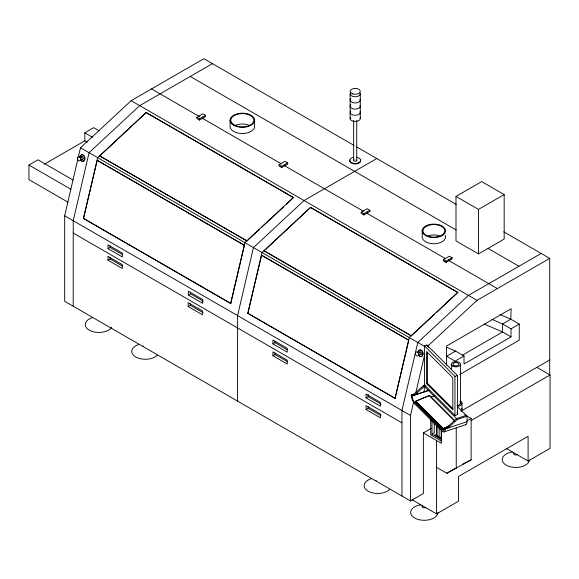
<?xml version="1.0" encoding="UTF-8"?>
<svg xmlns="http://www.w3.org/2000/svg" width="579" height="579" viewBox="0 0 579 579"><rect width="100%" height="100%" fill="white"/><g stroke="black" fill="none" stroke-linecap="round" stroke-linejoin="round"><path stroke-width="0.87" d="M448.609 426.658L444.419 428.055L444.397 428.612A5.001 2.041 71.6 0 1 442.24 429.973L414.332 402.065A5.001 2.041 71.6 0 1 412.176 396.391L412.154 395.79L429.104 390.145M431.196 428.366L423.372 432.882L423.372 493.54L410.518 500.958L64.667 301.283L64.667 215.772L77.868 159.087M78.274 157.343L80.503 147.754L131.129 100.695L203.866 58.703L354.095 145.438M97.989 160.781L244.439 245.33L230.695 303.512L83.47 218.507L97.641 157.647L146.212 112.492L293.437 197.497L286.294 204.394M83.47 218.507L97.207 160.325L244.439 245.33M230.695 303.512L244.866 242.644L293.437 197.497M408.383 341.986L395.059 398.403L247.826 313.398L261.998 252.538L310.568 207.383L457.801 292.388L436.24 312.689M247.826 313.398L261.57 255.223L408.796 340.22L261.57 255.223M395.059 398.403L409.23 337.543L457.801 292.388M410.518 500.958L410.518 415.447L413.768 401.5M415.802 392.779L424.733 354.406M259.428 229.371L246.98 240.944L99.747 155.939L146.212 112.492M261.397 227.54L283.674 206.833M434.272 314.513L411.336 335.834L264.111 250.837L310.568 207.383M427.671 346.206L476.98 300.371L549.717 258.379L549.717 375.279M425.066 384.992L423.459 385.527L413.819 394.292L411.329 395.124L414.021 394.111L414.644 395.117L424.284 386.352L425.891 385.817M444.419 428.055L445.244 429.039L447.741 428.214L457.374 419.442L467.014 416.229L467.014 421.671A6.666 2.721 71.6 0 1 465.35 424.718M68.018 202.201L28.95 179.642L28.95 165.051L38.033 159.811L72.983 179.982M44.272 164.241L84.816 140.835L84.816 132.801L93.689 127.677L99.132 130.811M212.435 63.647L139.691 105.646L89.072 152.697L73.236 220.722L73.236 306.226M196.846 117.313L202.845 113.846L205.516 115.395L205.516 116.632L199.523 120.092L196.846 118.543L196.846 117.313L199.523 118.854L205.516 115.395M108.005 248.666L122.357 256.946L122.357 253.117L108.005 244.83L108.005 248.666L110.148 247.428L122.234 254.405M107.955 260.195L122.307 268.482L122.307 264.646L107.955 256.367L107.955 260.195L110.097 258.965L122.183 265.935M279.027 164.754L285.02 161.295L287.698 162.844L287.698 164.074L281.705 167.541L279.027 165.992L279.027 164.754L281.705 166.303L287.698 162.844M376.791 158.537L304.055 200.537L253.436 247.595L237.593 315.613L237.593 401.124M188.313 295.029L202.664 303.309L202.664 299.481L188.313 291.194L188.313 295.029L190.455 293.792L203.294 301.203M188.153 306.501L202.505 314.788L202.505 310.952L188.153 302.665L188.153 306.501L190.296 305.263L203.135 312.674M361.209 212.203L367.202 208.744L369.88 210.286L369.88 211.523L363.887 214.983L361.209 213.441L361.209 212.203L363.887 213.745L369.88 210.286M455.991 196.433L481.692 181.596L504.171 194.573L504.171 239.084L478.478 253.92L455.991 240.944L455.991 196.433L478.478 209.41L504.171 194.573M272.904 343.868L287.249 352.148L287.249 348.319L272.904 340.032L272.904 343.868L275.047 342.63L287.126 349.607M272.904 355.738L287.249 364.017L287.249 360.189L272.904 351.902L272.904 355.738L275.047 354.5L287.126 361.477M443.391 259.653L449.384 256.186L452.061 257.735L452.061 258.972L446.062 262.432L443.391 260.883L443.391 259.653L446.062 261.194L452.061 257.735M541.155 253.436L468.411 295.428L417.792 342.486L401.956 410.504L401.956 496.015M366.058 397.896L380.41 406.176L380.41 402.347L366.058 394.06L366.058 397.896L368.201 396.658L381.04 404.07M464.025 355.976L455.564 351.091L446.59 356.273L455.043 361.158L464.025 355.976L464.025 364.01L511.025 336.877L511.025 328.836L502.572 323.951L491.803 319.29M366.058 409.519L380.41 417.799L380.41 413.971L366.058 405.684L366.058 409.519L368.201 408.282L381.04 415.693M462.614 355.057L502.572 331.991L511.025 336.877M511.025 328.836L519.24 324.095L519.24 340.191L459.74 374.541M460.942 411.191L549.717 359.935M431.999 420.752L431.999 434.149L434.25 432.853L434.25 423.025M467.21 420.68L471.125 418.414L471.125 459.835L446.829 473.267L436.552 467.333M471.002 420.6L550.05 374.968L550.05 448.356L528.099 461.029L506.408 448.508M446.829 473.267L454.66 468.751M412.277 499.872L436.552 513.884L458.503 501.211L458.503 476.488L528.099 436.305L528.099 461.029M462.498 464.271L471.125 459.835M415.642 401.189L443.145 428.684L443.246 429.719L415.744 402.217L415.642 401.189L429.582 395.392L454.522 420.332M449.058 426.079L443.246 428.489L415.939 401.182L429.213 395.667L454.616 421.071M443.145 428.684L448.066 426.643M424.429 345.851L426.926 345.019L457.453 375.539L457.453 414.636L454.956 415.469L424.429 384.948L424.429 345.851L454.956 376.372L454.956 415.469M426.593 383.58L452.792 409.773L452.792 377.74L426.593 351.547L426.593 383.58L427.425 383.305L452.995 408.875M454.956 376.372L457.453 375.539M411.329 395.124L412.154 395.949L429.104 390.304M414.687 402.456L416.359 401.898M431.435 396.876L434.778 395.754M466.189 415.404L456.549 418.617L446.908 427.382L447.741 428.214M444.419 428.214L448.515 426.846M441.886 429.654L443.565 429.097M411.329 395.008L411.358 395.746A6.666 2.721 71.6 0 0 414.658 403.78L441.915 431.037A6.666 2.721 71.6 0 0 445.244 428.93L467.014 421.671M443.941 431.941L465.711 424.682M484.348 324.095L502.572 331.991L502.572 323.951L510.779 319.21L511.156 308.737L446.59 346.01L446.59 365.219M500.01 314.527L510.779 319.21L519.24 324.095M446.438 347.132L455.564 351.091M356.44 146.791L456.245 204.409M503.759 231.846L549.717 258.379M190.238 76.457L456.187 230.001M488.046 248.398L518.965 266.246M151.524 88.92L199.842 116.813M281.242 163.814L202.52 118.362L202.52 117.124M363.424 211.255L284.702 165.804L284.702 164.574M445.606 258.704L366.883 213.253L366.883 212.015M497.383 288.595L449.065 260.702L449.065 259.464M131.129 100.695L476.98 300.371M146.277 112.695L293.502 197.692M310.633 207.586L457.866 292.59M536.871 367.354L550.05 374.968M84.816 132.801L92.582 137.281M84.816 140.835L87.147 142.181M80.503 147.754L424.805 346.531M464.857 414.796L471.125 418.414M28.95 165.051L70.884 189.261M83.673 218.464L230.898 303.461M248.029 313.355L395.262 398.359M64.667 215.772L410.518 415.447M431.999 434.149L441.241 439.49L441.241 429.661M441.777 441.263L430.733 434.887L430.733 419.305M423.372 432.882L441.357 443.268L441.357 429.958M73.236 233.069L401.956 422.851M457.323 406.538L467.014 416.229M423.459 385.527L457.374 419.442M426.926 345.019L428.431 347.219M411.336 335.834L264.111 250.837M246.98 240.944L99.747 155.939M457.135 412.045L457.453 414.636M478.478 209.41L478.478 253.92M461.991 403.064L461.991 409.244M460.464 364.242L460.464 403.491M456.245 427.91L456.245 468.425M451.374 364.242L451.374 369.59M446.062 261.194L446.062 262.432M439.143 427.483L439.143 437.311M437 426.253L437 436.074M436.675 425.905L436.675 434.843M436.552 440.496L436.552 513.884M427.425 352.162L427.425 383.305M424.284 386.352L424.284 391.911M422.214 230.84L422.214 237.021A11.66 6.731 0 0 0 435.394 243.694A11.66 6.731 0 0 0 445.135 235.277M368.201 394.357L368.201 396.658M368.201 406.748L368.201 408.282M363.887 213.745L363.887 214.983M360.276 93.82L360.276 118.543M356.729 120.323L356.729 160.332M353.653 120.323L353.653 160.332M350.114 93.82L350.114 118.543M281.705 166.303L281.705 167.541M275.047 341.096L275.047 342.63M275.047 352.966L275.047 354.5M254.608 120.258L254.608 126.439A12.268 7.078 0 0 1 242.34 133.525A12.268 7.078 0 0 1 230.08 126.439L230.08 120.258M199.523 118.854L199.523 120.092M190.455 292.257L190.455 293.792M190.296 303.729L190.296 305.263M110.148 245.894L110.148 247.428M110.097 257.431L110.097 258.965M428.424 235.776A10.9 6.289 0 0 1 439.323 235.776M234.951 125.556A11.5 6.644 0 0 1 249.737 125.556M418.574 351.113A3.329 2.403 77.7 0 1 422.822 352.039A3.329 2.403 77.7 0 1 420.6 356.447M419.963 356.194A3.329 2.403 77.7 0 1 418.885 355.115M418.212 352.662A3.329 2.403 77.7 0 1 418.313 351.844M80.43 155.889A3.329 2.403 77.7 0 1 83.977 155.621A3.329 2.403 77.7 0 1 84.36 160.47A3.329 2.403 77.7 0 1 80.742 159.891M80.068 157.437A3.329 2.403 77.7 0 1 80.17 156.612M360.456 160.014A5.45 3.148 0 0 1 355.195 163.98A5.45 3.148 0 0 1 349.926 160.014M360.102 105.421A5.081 2.931 0 0 1 354.529 109.091A5.081 2.931 0 0 1 350.794 104.712M360.102 99.241A5.081 2.931 0 0 1 354.529 102.91A5.081 2.931 0 0 1 350.794 98.531M360.102 93.06A5.081 2.931 0 0 1 354.529 96.722A5.081 2.931 0 0 1 350.794 92.35M360.102 117.783A5.081 2.931 0 0 1 354.529 121.452A5.081 2.931 0 0 1 350.794 117.081M360.102 111.602A5.081 2.931 0 0 1 354.529 115.272A5.081 2.931 0 0 1 350.794 110.893M356.606 157.293A5.45 3.148 0 0 1 359.66 162.142A5.45 3.148 0 0 1 350.729 162.142A5.45 3.148 0 0 1 353.783 157.293M356.28 159.71A1.542 0.89 0 0 1 356.28 160.962A1.542 0.89 0 0 1 354.102 160.962A1.542 0.89 0 0 1 354.102 159.71M79.764 157.502A3.329 2.403 77.7 0 1 82.913 155.042A3.329 2.403 77.7 0 1 84.302 160.13A3.329 2.403 77.7 0 1 80.43 159.956M417.908 352.727A3.329 2.403 77.7 0 1 421.056 350.266A3.329 2.403 77.7 0 1 422.446 355.354A3.329 2.403 77.7 0 1 418.574 355.18M419.399 352.314A1.52 1.1 77.7 0 1 420.861 352.025A1.52 1.1 77.7 0 1 421.403 354.001A1.52 1.1 77.7 0 1 420.036 354.637M418.356 352.314A1.52 1.1 77.7 0 1 420.224 353.385A1.52 1.1 77.7 0 1 418.812 354.905M81.248 157.083A1.527 1.107 77.7 0 1 82.717 156.793A1.527 1.107 77.7 0 1 83.26 158.784A1.527 1.107 77.7 0 1 81.892 159.42M440.959 437.311A0.912 0.521 0 0 1 439.931 437.833A0.912 0.521 0 0 1 439.171 437.181M436.219 434.388A0.912 0.521 0 0 1 436.508 435.14A0.912 0.521 0 0 1 435.184 435.242A0.912 0.521 0 0 1 435.126 434.467M438.817 436.074A0.912 0.521 0 0 1 437.456 436.53A0.912 0.521 0 0 1 437.456 435.625M80.213 157.075A1.527 1.107 77.7 0 1 82.08 158.161A1.527 1.107 77.7 0 1 80.662 159.688M460.211 400.581A6.072 3.503 0 0 1 457.49 406.451M459.856 401.754A4.545 2.62 0 0 1 457.099 405.597M461.781 408.34A6.072 3.503 0 0 1 461.174 410.996M425.891 507.421A2.273 1.31 0 0 1 422.902 507.537A2.273 1.31 0 0 1 422.315 505.836M437.912 512.429A13.628 7.867 0 0 1 425.471 520.268A13.628 7.867 0 0 1 410.858 513.797A13.628 7.867 0 0 1 420.752 504.83M143.404 346.119A2.273 1.31 0 0 1 143.179 345.808M157.177 355.332A13.628 7.867 0 0 1 135.732 356.968A13.628 7.867 0 0 1 138.555 344.585M376.191 480.584A2.273 1.31 0 0 1 375.829 480.309M389.602 489.523A13.628 7.867 0 0 1 368.157 491.158A13.628 7.867 0 0 1 370.98 478.775M111.696 327.251A13.628 7.867 0 0 1 90.129 330.595A13.628 7.867 0 0 1 92.068 317.748M517.438 454.566A2.273 1.31 0 0 1 514.449 454.681A2.273 1.31 0 0 1 513.862 452.981M529.409 460.262A13.628 7.867 0 0 1 516.229 467.441A13.628 7.867 0 0 1 502.348 460.718A13.628 7.867 0 0 1 512.306 451.975M426.173 235.284A10.9 6.289 0 0 0 444.397 232.469A10.9 6.289 0 0 0 431.058 224.761A10.9 6.289 0 0 0 426.173 235.284M233.67 125.267A12.268 7.078 0 0 0 254.188 122.089A12.268 7.078 0 0 0 239.17 113.419A12.268 7.078 0 0 0 233.67 125.267M234.213 124.955A11.5 6.644 0 0 0 253.457 121.981A11.5 6.644 0 0 0 239.366 113.846A11.5 6.644 0 0 0 234.213 124.955M425.63 235.602A11.66 6.731 0 0 0 445.135 232.584A11.66 6.731 0 0 0 430.856 224.334A11.66 6.731 0 0 0 425.63 235.602M352.654 93.885A5.081 2.931 0 0 0 360.276 91.344A5.081 2.931 0 0 0 352.654 88.804A5.081 2.931 0 0 0 352.654 93.885M452.706 366.094A4.545 2.62 0 0 0 460.305 364.915A4.545 2.62 0 0 0 454.747 361.709A4.545 2.62 0 0 0 452.706 366.094M453.842 365.436A2.938 1.701 0 0 0 458.763 364.676A2.938 1.701 0 0 0 455.159 362.599A2.938 1.701 0 0 0 453.842 365.436M77.427 157.879A2.142 1.549 77.7 0 0 79.309 160.861A2.142 1.549 77.7 0 0 80.09 157.524A2.142 1.549 77.7 0 0 77.427 157.879M415.577 353.11A2.128 1.534 77.7 0 0 417.452 356.078A2.128 1.534 77.7 0 0 418.226 352.756A2.128 1.534 77.7 0 0 415.577 353.11"/></g></svg>
